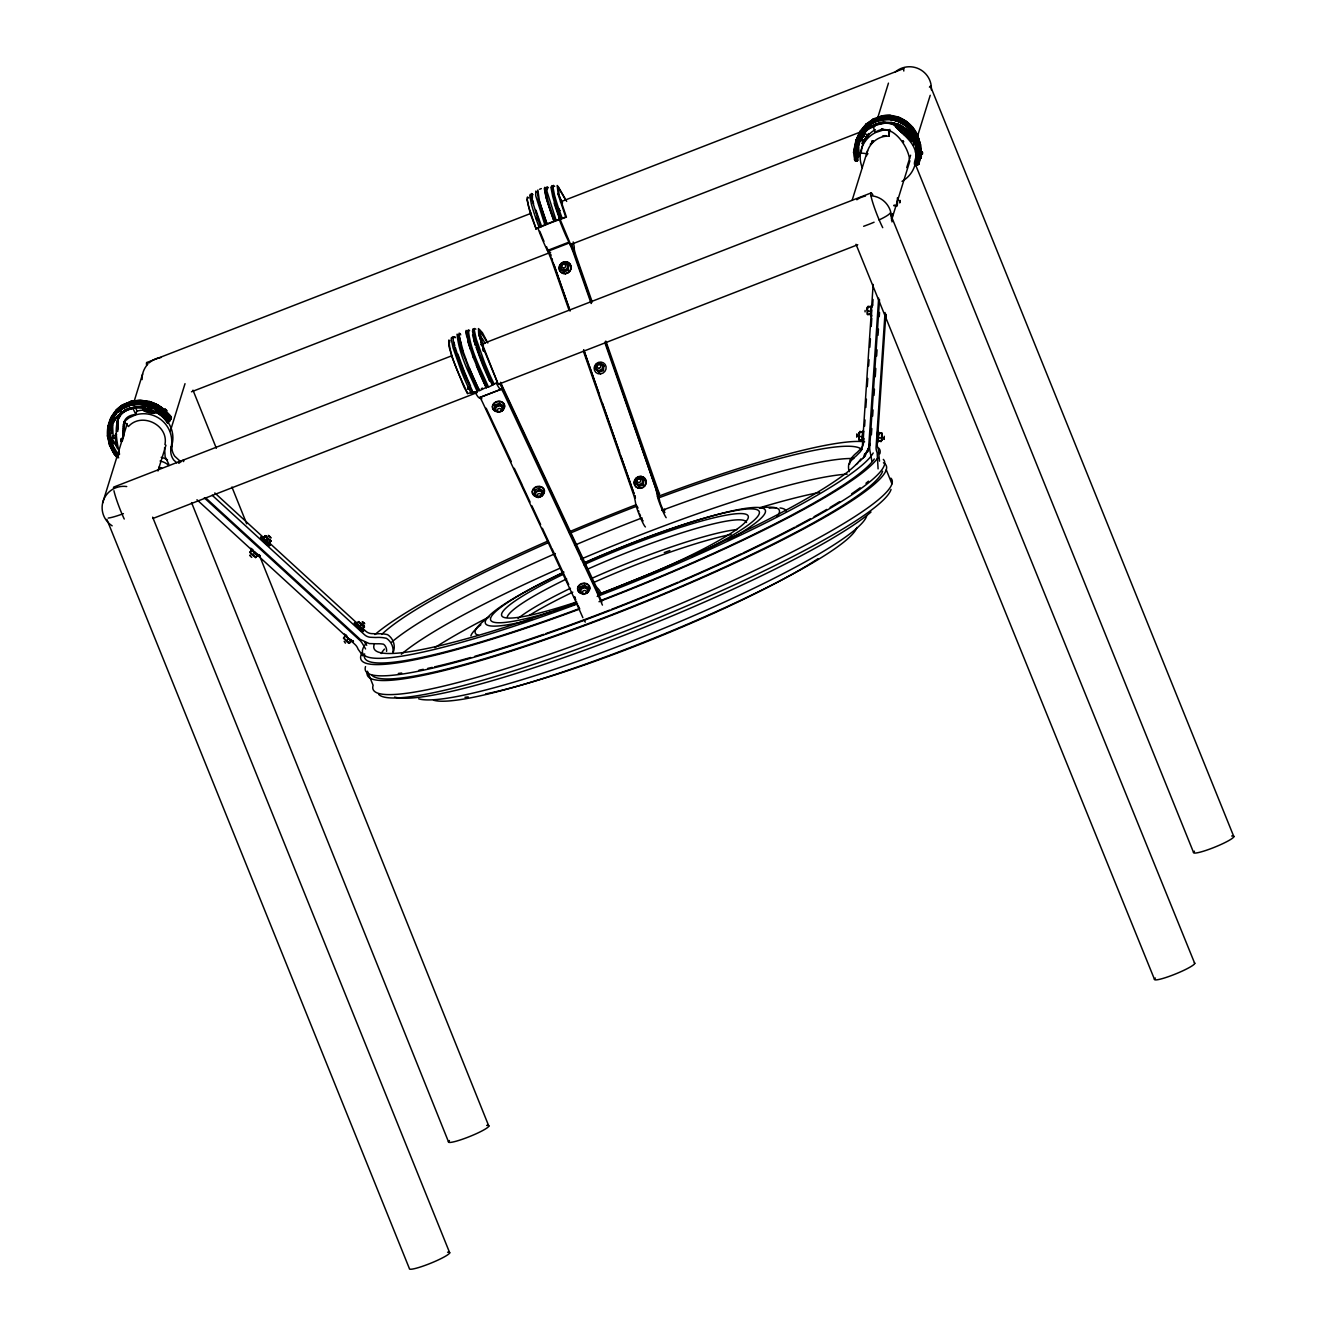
<?xml version="1.0" encoding="UTF-8"?>
<svg xmlns="http://www.w3.org/2000/svg" width="1336" height="1336" viewBox="0 0 1336 1336"><rect width="100%" height="100%" fill="white"/><g stroke="black" fill="none" stroke-linecap="round" stroke-linejoin="round"><path stroke-width="1.5" d="M121.409 439.544L121.409 441.515L120.958 438.876M121.476 440.329L121.125 441.698M121.71 441.064L121.626 438.943M867.999 153.79L854.088 152.304L854.005 153.206L854.088 151.77M854.138 151.569L854.021 153.106M855.24 148.446L855.307 147.21L855.224 148.63M865.06 311.873L865.077 310.436M867.264 313.426L867.699 306.913L867.699 308.148M872.391 305.66L872.358 304.524L871.974 307.029M882.144 434.567L881.894 433.131L878.938 432.914L878.203 436.07M920.871 156.462L920.771 158.066L920.888 156.212M921.94 153.924L922.09 152.07M921.957 154.141L922.09 152.137M119.539 454.29C116.499 439.778 109.686 412.239 133.082 408.649L135.771 414.394C118.804 416.348 124.582 429.541 122.561 440.446M117.752 431.428L118.286 417.667L120.691 413.442L119.555 417.099M123.697 436.788L124.565 421.424L123.43 425.082M116.249 443.151C115.898 450.9 114.779 431.044 115.881 434.567M116.9 443.135C116.533 450.883 115.414 431.01 116.533 434.551M122.244 437.64L122.494 437.54M122.662 437.623L122.945 437.29M467.583 388.008L468.585 389.294L469.788 388.425M469.921 388.392L469.454 387.29M859.349 433.515L859.349 432.28L859.065 439.878L862.471 439.761L859.065 439.878M863.373 432.079C863.34 424.414 861.67 448.044 862.839 439.544M871.723 306.712C871.69 299.047 870.02 322.661 871.189 314.177M884.282 436.287L883.998 439.394L884.198 437.69M897.809 199.682L897.575 197.628L896.84 205.978L893.901 205.761M112.758 438.225L112.842 435.703L115.581 435.603L115.931 443.502L113.176 443.585L112.925 442.166L112.758 438.225L115.497 438.125M113.176 443.585L113.259 441.064M473.061 392.066L467.617 393.569L464.01 387.123L452.186 357.514L448.896 346.141L448.712 341.431L449.848 342.066M107.531 436.171C106.329 423.779 112.191 411.237 122.879 404.691M107.832 432.814L108.132 425.666M108.517 425.366L107.982 436.939L109.936 445.673M108.199 437.189L108.8 427.286M108.834 427.136L108.567 436.772L110.37 444.654M111.189 429.19C109.569 438.592 111.99 448.762 118.436 455.893M112.04 433.332L112.374 425.382M112.591 424.664L113.142 436.621M885.217 314.127L885.133 317.734L885.534 315.229M885.851 314.177L885.785 317.768L886.169 315.263M877.368 436.438L877.418 434.851L877.218 436.438M877.552 436.02L877.719 430.893L876.85 443.051M899.729 202.304C899.712 205.076 900.213 197.695 899.813 201.319M921.923 153.707L922.04 152.321M536.22 218.753L536.437 217.818M538.441 218.386L538.241 219.321M554.139 203.139A37.892 3.925 68.8 0 0 559.751 219.204L560.753 218.72L557.68 210.002M873.143 284.418L862.355 446.458A9.736 9.586 17.2 0 1 859.048 453.054L856.109 455.993A33.801 33.333 17.2 0 0 848.878 463.776A14.863 14.646 17.2 0 0 849.245 471.641M863.774 438.642L863.49 442.8A9.736 9.586 17.2 0 1 860.184 449.38L857.244 452.32A33.801 33.333 17.2 0 0 850.013 460.102A14.863 14.646 17.2 0 0 849.663 464.06M864.609 426.184L865.01 419.955M865.845 407.48L866.396 399.18M867.231 386.705L867.782 378.405M868.617 365.93L869.035 359.701M869.853 347.243L870.404 338.926M871.239 326.468L871.79 318.152M872.625 305.694L873.043 299.448M859.566 461.454L865.06 456.094L868.6 448.311L878.654 298.178M879.505 299.598L869.669 447.894A18.086 17.836 17.2 0 0 870.103 451.702L871.874 461.054M871.389 434.785L871.807 428.555M872.625 416.131L873.043 409.918M874.011 395.406L874.429 389.194M875.247 376.752L875.798 368.469M876.633 356.027L877.051 349.815M878.019 335.303L878.42 329.09M879.255 316.649L879.522 312.507M885.05 312.524L876.099 447.092A11.673 11.506 17.2 0 0 877.151 452.704L878.086 468.886M885.785 315.062L877.234 443.418A11.673 11.506 17.2 0 0 878.286 449.03L879.505 461.154M891.98 221.91L892.532 213.626M854.038 152.221L854.121 151.135M871.707 310.002L871.423 316.732L871.707 315.396M856.877 435.703C856.326 440.796 857.311 430.225 856.76 435.302M922.358 153.139C922.708 150.066 922.09 156.446 922.441 153.389M164.929 444.604C169.004 425.099 141.616 411.688 128.456 426.518L124.348 421.625L128.891 417.917L135.487 414.928L136.907 410.736L134.886 406.411M863.607 438.175L863.139 442.049L863.741 431.227M878.32 436.254L878.403 435.302M877.051 441.748L877.184 440.596M877.819 440.63L877.435 443.151L878.303 430.977L878.721 433.615L881.894 433.131M867.916 451.017L869.87 443.402L868.734 447.076M164.562 447.61L165.13 456.712L168.77 464.076M176.736 462.79L173.663 459.968A15.698 15.481 17.2 0 1 170.757 449.681L171.091 447.527A27.939 27.555 17.2 0 0 135.487 414.928M170.757 449.681L172.227 443.853A27.939 27.555 17.2 0 0 154.558 411.805M499.413 412.139L495.773 411.004L494.47 408.682L495.172 404.925L499.313 403.305L502.787 405.459L503.121 407.046L502.436 410.803L500.399 411.805M495.172 404.925L494.821 410.286M534.3 493.786L535.001 490.028L537.039 489.026L539.159 488.408L542.616 490.562L542.483 495.055L541.18 496.491L538.107 497.526L534.65 495.372L534.3 493.786L535.202 494.22M535.001 490.028L534.65 495.372M579.64 590.662L580.342 586.905L582.379 585.903L584.5 585.285L587.957 587.439L587.823 591.931L586.521 593.368L583.448 594.403L579.991 592.249L579.64 590.662L580.542 591.08M580.342 586.905L579.991 592.249M881.76 439.978L881.159 441.481L877.969 440.88L881.159 441.481M859.382 433.231L859.799 431.528L862.989 432.112L859.799 431.528M878.52 434.618L878.938 432.914M560.185 268.369L561.053 264.077L563.057 263.192L565.195 262.474L568.485 265.146L568.234 270.189L566.23 271.074L564.093 271.792L560.185 268.369L564.093 271.792M568.234 270.189L568.485 265.146M595.288 368.736L596.14 364.444L598.144 363.542L600.298 362.824L603.588 365.513L603.338 370.54L601.334 371.441L599.179 372.159L595.288 368.736L599.179 372.159M603.338 370.54L603.588 365.513M635.251 482.981L636.103 478.689L638.107 477.804L640.261 477.086L643.551 479.758L643.301 484.801L641.297 485.686L639.142 486.404L635.251 482.981L639.142 486.404M643.301 484.801L643.551 479.758M115.547 411.989C131.462 394.103 161.222 404.39 171.041 418.853C173.012 415.296 165.347 413.509 165.263 410.352M596.574 366.415L595.889 369.488M636.537 480.659L635.852 483.732M856.025 139.896L853.904 150.367L854.556 159.736A72.762 11.189 -4.5 0 0 854.923 160.387L855.725 160.136A37.642 37.124 17.2 0 1 855.257 151.436M854.038 150.751L856.393 139.612L860.267 131.178M860.15 139.161L858.363 148.129L858.814 156.546A49.549 7.632 -4.5 0 0 857.111 157.782M880.775 119.822C895.254 116.432 910.2 125.367 915.912 138.727A38.143 37.608 17.2 0 1 917.448 165.13C909.215 167.768 920.838 151.118 916.129 147.862M915.945 165.413C930.557 111.89 849.078 105.678 856.293 161.071C860.351 161.506 855.641 153.657 857.178 151.953M918.801 152.454A37.642 37.124 17.2 0 1 917.114 164.612C933.463 110.086 848.61 100.818 854.923 160.387M919.836 156.295L920.487 152.838M917.782 164.963A72.762 11.991 12.1 0 0 918.567 164.395C928.971 137.892 899.228 106.012 872.675 120.841M918.65 164.328L920.905 153.657L920.387 144.271M858.914 438.792L859.582 432.229M866.663 155.778C867.365 144.589 877.785 135.454 888.958 136.205L889.876 129.392M910.618 155.226L906.726 167.601M467.617 393.569C460.085 376.485 450.499 358.799 448.779 340.096L449.948 340.747M147.745 411.571L147.795 408.348M147.544 409.901L145.424 410.018L151.102 411.889L151.703 409.25M453.372 338.643L453.722 337.156M467.366 331.144L468.969 341.715L477.169 364.995A38.293 3.975 68.8 0 0 487.055 387.073L488.993 386.822A72.762 47.729 -26.4 0 0 492.9 384.885L479.741 354.307L472.777 330.276M502.787 405.459L502.436 410.803M542.616 490.562L542.266 495.906M587.957 587.439L587.606 592.783M560.786 269.12L561.053 264.077M117.151 421.324L118.804 416.014M117.05 422.026L119.338 414.995M117.017 423.378L118.152 419.721M118.537 418.201L119.672 414.527M118.987 417.65L120.123 413.993M117.034 425.065L118.169 421.391M117.017 426.735L118.152 423.061M116.983 428.405L118.119 424.748M116.933 430.092L118.069 426.418M116.85 431.762L117.986 428.088M123.413 426.852L124.549 423.195M123.396 428.622L124.532 424.965M123.329 430.392L124.465 426.718M123.246 432.163L124.382 428.489M123.129 433.916L124.265 430.259M122.996 435.67L124.131 432.012M102.638 502.971L127.237 423.612M134.001 401.785L142.601 373.996M113.426 422.51C124.048 401.284 156.095 404.274 167.568 423.161L167.785 422.443A49.549 4.559 -39.4 0 0 168.587 421.391M166.416 411.538A38.143 37.608 17.2 0 1 170.924 417.016A72.762 6.697 -39.4 0 1 171.309 417.416L170.607 418.302L171.409 417.667M157.965 470.99L165.965 445.189M170.273 431.294L185.019 383.683M170.891 448.595L172.027 444.921M856.293 161.071L855.341 160.771A17.284 2.655 -4.5 0 1 855.123 160.604L855.725 160.136M858.814 156.546L858.58 147.428M852.168 200.2L867.548 150.601M877.385 118.854L888.457 83.133M902.017 181.345A27.939 27.555 17.2 0 0 915.912 159.368C917.598 144.772 905.257 136.523 896.272 127.471L897.408 123.814L908.831 134.452M897.441 128.69L898.577 125.033M898.644 129.893L899.779 126.235M899.846 131.078L900.982 127.404M901.082 132.247L902.217 128.573M902.318 133.383L903.453 129.726M903.587 134.518L904.722 130.861M913.106 145.323L914.242 141.666M891.479 220.306L909.933 160.771M917.298 136.957L930.223 95.29M915.444 152.17L916.58 148.496L914.826 143.369M914.793 165.246L915.01 164.545A49.549 8.166 12.1 0 0 915.694 164.295M863.49 457.697L864.626 454.023M864.308 456.929L865.444 453.271M867.415 452.32L869.736 444.654M107.915 427.286L111.255 417.116M108.35 428.238C112.692 402.086 148.179 396.508 164.979 414.377M109.335 425.666L111.506 419.086L115.33 413.575M108.567 428.555L111.589 420.239M109.168 428.338L111.806 420.356M110.972 429.908L114.829 417.984M867.932 306.863C876.65 307.013 863.307 304.357 867.565 311.037L867.415 314.494L870.688 314.544M870.371 314.711L870.872 307.08M862.021 440.078L862.522 432.446M878.721 433.615L878.203 441.264M881.66 433.833L881.61 440.73L882.127 433.933L882.161 434.885M881.376 440.763L881.743 439.678M867.849 307.063L868.149 306.161M536.27 218.085L537.155 219.739M557.763 210.103L559.116 209.151M558.582 211.288L559.934 210.32M489.176 379.407L489.343 380.593M869.051 447.36L866.196 452.436M532.413 194.054L532.346 198.53M537.857 190.013L539.427 200.934A38.293 3.975 68.8 0 0 547.125 224.03L544.337 224.982A72.762 12.492 -20.2 0 0 540.429 226.619L531.444 198.112L531.528 193.52L532.864 194.588M537.389 191.399L538.575 201.268A38.293 3.975 68.8 0 0 546.274 224.364M854.656 158.316L855.407 159.234A38.293 37.775 17.2 0 1 854.823 154.108M855.658 141.082L859.95 131.396L866.029 124.131M855.792 141.532L859.683 133.099L866.48 124.983L873.544 119.889M857.244 139.078L861.052 130.811M859.933 139.862L861.67 136.088M858.53 144.388C868.617 108.867 920.521 121.442 916.362 156.98M360.035 628.237C351.401 619.219 362.123 622.075 364.027 625.832M358.916 621.49L356.562 624.229M351.635 640.579L349.297 643.317L347.577 642.432L343.469 638.09L345.807 635.251M363.943 625.615L364.511 626.935L362.49 628.738M908.73 136.105L908.397 135.153A6.146 0.868 49.3 0 1 909.515 136.305M919.001 164.011L918.383 162.608A38.293 37.775 17.2 0 0 919.285 159.201M873.31 140.848L872.692 142.234M873.143 141.516L872.107 143.152M170.724 419.387L170.657 419.504A72.762 6.697 -39.4 0 1 169.989 420.556L169.705 420.957A38.143 37.608 17.2 0 0 147.945 405.426L139.078 404.19M860.802 140.18L865.244 133.65L867.532 135.186L863.089 141.716L860.802 140.18L864.292 134.736M863.089 141.716L864.359 139.528M870.304 144.355L870.838 143.503M871.139 143.47L870.705 144.355M871.99 141.75L872.809 140.864M871.74 142.902L872.575 141.349M863.19 141.365L862.021 143.603L869.302 133.767L862.555 143.971L865.327 139.228M872.408 140.864L871.69 141.867M252.153 549.497L249.815 552.236L251.084 554.073L255.644 557.563L257.881 555.041M249.949 552.336L252.187 549.814M262.925 538.475L265.263 535.619L262.791 538.475L268.619 543.702L270.974 540.963L268.619 543.702M257.865 554.724L255.644 557.563M343.586 638.09L345.824 635.569M351.518 640.478L349.297 643.317M871.69 142.201L872.224 141.115M865.978 138.142L868.801 133.483L866.563 136.272L867.532 135.186M557.864 209.819L558.815 209.151M559.834 210.604L558.882 211.288M871.573 142.818L873.159 140.898M866.229 138.243C862.271 144.121 868.3 135.921 866.513 137.842M871.74 142.551L872.625 141.599M467.817 387.54L467.683 388.726M489.343 379.173L489.56 380.76M489.811 379.274L490.813 380.092L489.611 379.207M110.521 418.535L115.464 411.438L122.244 406.01L132.281 402.086M110.654 419.036L116.917 409.785L123.747 404.524L131.629 401.284M114.796 413.626L117.201 409.751M114.746 413.759L119.338 408.766M111.222 420.539L115.981 413.676L122.812 408.248M111.79 420.439L116.483 413.692M113.643 421.809L118.036 415.479L124.064 410.67L129.508 408.432M871.924 141.85L872.575 140.948M120.791 412.807L121.626 411.889M170.924 417.016L170.423 417.734L171.058 417.099A17.284 1.586 -39.4 0 0 170.774 416.999L169.889 417.433M169.622 421.074L167.651 423.078M859.582 132.581L866.697 123.881M866.012 127.588L860.133 134.669A38.143 37.608 17.2 0 0 855.123 160.604M861.737 133.266L866.162 127.772L873.109 122.778M486.404 341.064L478.472 328.556L478.655 333.449L482.079 345.256L497.326 382.029L495.305 383.566A17.284 11.339 -26.4 0 1 494.236 384.183L491.698 384.835L492.9 384.885M252.688 555.308L254.692 553.171L257.648 555.425M265.664 541.431L267.668 539.31L270.624 541.564M346.341 641.063L348.329 638.925L350.049 639.81M358.916 627.052C364.194 630.893 354.224 622.159 359.317 627.185L361.304 625.064L364.277 627.319M121.977 412.423L121.225 413.492L130.661 407.814M536.504 217.918L537.59 217.501M536.037 228.74L530.342 213.777L526.952 199.481M469.637 388.659L467.784 388.726M489.394 379.391L491.23 379.324M909.181 136.773L907.144 133.8L909.215 132.03M909.248 137.775L907.795 135.704L910.35 134.068M908.296 135.838L910.918 138.827L912.989 137.057M454.056 337.323L452.82 336.639C454.624 356.294 464.644 374.815 472.577 392.784A72.762 47.729 -26.4 0 0 476.668 391.615L479.24 390.112A38.293 3.975 68.8 0 1 469.353 368.035L465.93 359.417M124.983 410.787L125.484 410.887M115.831 410.252L122.611 404.841L131.446 401.251M116.249 412.34L122.862 406.946L130.778 403.689M118.119 412.323L122.945 408.465L130.711 405.276M118.086 412.406L122.912 408.549M472.577 392.784L473.579 392.032M129.425 407.998L120.891 412.941M865.745 124.281L873.794 118.77M873.995 118.804L866.947 123.881L861.353 130.744A38.143 37.608 17.2 0 0 857.578 138.927M865.377 125.467L872.675 120.223L880.975 117.184L889.993 116.516M865.444 126.052L873.493 120.04M873.126 121.225L866.062 126.319L860.384 133.349A38.293 37.775 17.2 0 0 856.593 141.583M870.254 123.396L873.093 121.359M865.728 127.805L873.009 122.545M872.258 126.302C860.584 133.283 855.441 147.979 857.411 161.071M897.324 205.21L897.809 198.429L897.842 199.398M124.999 409.968L125.901 409.35M125.517 410.018L126.452 409.417M126.386 410.352L127.538 409.15M503.121 407.046L499.664 404.908L495.506 406.528M542.95 492.149L539.494 490.011L535.335 491.615M588.291 589.026L584.834 586.888L580.692 588.491M468.084 387.557L469.721 387.674M469.253 387.39L468.435 388.676L468.836 387.473M896.84 205.978L894.118 205.059M539.076 200.2L546.975 223.914L556.661 220.206A72.762 12.492 -20.2 0 1 560.753 218.72M343.936 638.241L348.846 642.9L348.212 641.848M564.744 263.726L565.796 263.225L569.103 265.897M563.475 271.041L567.633 269.438M599.847 364.093L600.899 363.592L604.206 366.264M598.578 371.408L602.736 369.788M638.541 485.653L642.7 484.05M535.986 210.203A37.892 3.925 68.8 0 0 541.598 226.252L536.037 228.64L528.588 206.429L527.002 198.162L527.47 197.01L528.739 198.012M559.751 219.204L562.189 218.219A17.284 2.973 -20.2 0 1 563.341 217.818L566.397 217.05L559.2 195.524L558.131 186.456L566.681 201.385M883.397 122.211L881.092 122.845M857.061 156.279L859.031 155.844M476.317 365.329A38.293 3.975 68.8 0 0 486.204 387.407L479.407 390.763L469.253 368.085M122.812 407.096L129.141 404.491M122.528 408.465L130.627 405.042L139.228 404.006L148.029 405.242A37.892 37.375 17.2 0 1 169.655 420.69M881.042 129.442L882.361 129.208M539.577 189.278L541.314 188.593M146.86 362.524L531.277 213.226M560.402 201.92L904.054 68.453A21.76 2.255 68.8 0 0 903.821 71.025M535.669 228.974L539.827 227.37A49.549 8.5 -20.2 0 1 550.766 222.811A49.549 8.5 -20.2 0 1 562.239 218.653L566.397 217.05M537.79 227.805A27.939 2.889 68.8 0 0 547.042 249.749L547.409 250.517L568.936 242.15L569.32 242.968A15.698 1.62 68.8 0 1 573.361 252.638L591.163 303.522M547.409 250.517L547.81 251.318L569.32 242.968M191.465 391.799L550.649 252.304M570.071 244.772L861.303 131.663M867.131 129.408L874.896 126.386M451.535 355.877L113.71 487.089A21.76 2.255 68.8 0 0 113.56 488.258M480.659 344.571L870.905 193.019M486.187 387.407L487.055 387.073M152.972 518.452L477.202 392.534M498.562 384.234L857.745 244.739M873.043 119.038L881.994 115.881M873.961 119.455L881.91 116.549L886.92 116.215M874.763 119.572L880.507 117.468M874.746 120.624L881.175 118.286L889.626 117.702M874.696 120.774L881.125 118.436M872.775 122.745L880.942 119.656M873.076 122.862L880.958 119.973L889.292 119.322M875.731 124.448L881.259 122.428M637.873 479.09L638.858 478.722M854.522 159.652L855.357 159.385A38.293 37.775 17.2 0 1 854.956 155.727M886.069 135.571L884.966 135.888M597.927 364.828L596.14 364.444M540.429 226.619L541.598 226.252M151.218 412.139L150.3 412.173M489.878 379.057L491.03 379.14M883.179 135.938L884.783 135.654M882.879 128.957L881.61 129.158M882.962 129.375L881.476 129.726M880.958 122.211L879.639 122.328M883.647 136.155L882.495 136.289M918.3 161.572L918.851 161.489A72.762 11.991 12.1 0 1 919.201 162.307L918.417 162.458M130.978 401.368L140.297 400.249L149.164 401.485A38.143 37.608 17.2 0 1 165.146 410.319M130.778 401.468C143.136 398.512 156.128 402.47 165.514 410.837M135.019 401.535L140.597 401.101M136.79 401.568L140.213 401.151M130.41 402.654L139.395 401.585L148.764 402.721M130.728 403.839L139.478 402.654L148.396 403.906A38.293 37.775 17.2 0 1 170.24 419.487M130.41 405.209L139.245 404.24M133.333 407.447L145.457 407.58M881.51 115.898L890.411 115.297M881.342 115.998C896.439 112.692 911.77 121.676 917.782 135.604M881.576 116.95L888.34 116.483M151.102 411.889L153.222 411.789L151.436 410.803M490.061 380.727L491.331 379.324M565.746 217.167L558.298 194.889L557.162 185.47L565.295 199.365M112.925 442.166L115.664 442.066M150.851 411.588L150.283 410.787M867.565 311.037L870.504 311.255M870.588 314.01L867.415 314.494M859.215 436.404L862.154 436.621M878.353 437.79L881.309 438.008M148.881 411.154L150.467 411.455M140.18 400.917L143.987 401.568M143.002 403.305L148.363 404.04A38.293 37.775 17.2 0 1 161.556 410.536M489.778 380.66L491.197 380.51L491.18 379.107M890.26 115.981C901.883 117.034 911.937 124.866 916.797 135.337M890.244 116.232L898.41 117.919M894.97 117.601L898.326 118.169M889.692 116.583L898.26 118.436L906.075 122.645L912.605 128.907M889.576 117.835L897.926 119.505L905.491 123.58L911.77 129.792M889.192 119.238L897.441 121.025L904.99 125.083L911.286 131.128M890.928 122.311L894.736 123.129M483.582 343.636L483.064 346.809L480.175 338.526M497.927 383.131L499.831 384.1A18.687 1.937 68.8 0 1 502.77 389.327L503.321 390.479M165.43 410.018L164.862 409.384L166.115 410.72M164.061 413.375L165.43 414.227M250.567 552.586L254.942 556.578M149.148 401.451L157.698 404.908L165.464 410.653M149.098 402.286L157.214 405.576M148.597 402.871L157.381 406.428L165.146 412.022L171.041 418.853M147.511 407.864L150.634 409.133M183.85 460.703L182.865 460.302L183.566 461.605M265.129 535.636L266.849 536.504M362.273 629.456L359.317 627.185M263.86 540.212L266.532 543.051M494.47 408.682L495.372 409.117M898.66 117.151L906.443 121.459L912.972 127.722M899.896 118.72L904.322 121.192M897.875 119.656L905.441 123.73M897.391 121.175L904.823 125.166M896.64 123.547C906.242 127.421 913.523 136.122 915.628 146.275M475.866 329.157L474.631 328.489L474.28 329.992L476.234 339.027L484.4 362.19A38.143 3.958 68.8 0 0 494.236 384.183M474.38 329.441L473.144 328.756L472.476 331.211L476 345.222M469.621 330.56L468.351 329.858C470.188 349.882 480.409 368.753 488.475 387.056M468.602 331.812L466.097 330.443L465.73 332.013L470.289 348.997M467.734 332.146L466.498 331.478L466.698 336.605M460.419 333.85L459.133 333.148C457.363 345.239 465.262 356.946 468.502 368.369A38.293 3.975 68.8 0 0 478.371 390.446M459.551 334.167L460.786 334.852M458.348 334.935L457.079 334.234C458.916 354.257 469.136 373.128 477.202 391.448M454.106 336.739L455.325 337.407M454.19 336.956L455.409 337.624M452.77 338.142L451.535 337.457L451.184 338.96L453.121 347.995L461.304 371.174A38.143 3.958 68.8 0 0 471.14 393.151M266.449 536.337L265.597 536.037L270.59 540.429M558.381 211.305L557.663 210.303M358.766 625.365L356.779 623.511M907.144 133.8L908.63 134.752M910.918 138.827L912.404 139.779M264.912 536.337L267.668 539.31M268.837 542.984L267.233 541.765M251.936 550.198L254.692 553.171M358.566 622.092L361.304 625.064M254.959 556.26L255.861 556.861M345.59 635.953L348.329 638.925M348.596 642.015L349.514 642.616M908.447 135.253L910.384 137.207M863.958 135.838L866.246 137.357M861.737 139.094L864.025 140.631M165.163 409.484L166.866 410.67L165.18 409.066L166.599 410.954L166.031 410.319M358.616 625.582C355.459 623.862 362.941 630.542 360.303 627.118M250.5 555.592L249.715 555.208L250.35 556.11M344.154 641.347L345.406 643.15M155.327 411.037L162.24 416.014L167.785 422.443M264.177 540.395C271.191 546.474 261.572 536.521 265.263 541.297M644.152 480.509L640.261 477.086M554.674 186.422L553.338 185.37L552.853 186.572L554.524 195.206A38.143 3.958 68.8 0 0 562.189 218.219M553.188 186.689L551.851 185.637L551.05 187.808L552.686 196.325A37.642 3.908 68.8 0 0 554.674 203.072M548.445 187.808L547.075 186.723L546.992 191.399L556.127 220.39M547.409 189.077L546.073 188.025L545.589 189.228L547.259 197.895A38.293 3.975 68.8 0 0 554.958 220.991M546.19 188.393L544.821 187.307L544.32 188.543L546.023 197.494L554.089 221.325A38.293 3.975 68.8 0 1 546.391 198.246L544.721 189.562L545.205 188.359L546.558 189.411M537.172 192.184L535.803 191.115L535.719 195.791L544.854 224.782M531.578 195.39L530.242 194.338L529.757 195.54L531.411 204.174A38.143 3.958 68.8 0 0 539.076 227.187M265.396 540.161L264.127 539.327L266.983 541.731M363.025 621.825L362.24 621.758M251.752 557.396L250.667 556.461M168.971 465.512L167.768 464.527A18.687 18.437 17.2 0 0 160.069 461.02M269.755 536.387L268.319 535.369L268.87 536.32M359.033 625.916L359.902 626.718M180.961 461.939L174.799 456.294A15.698 15.481 17.2 0 1 171.893 446.007M214.812 492.951L264.077 538.057M268.703 542.282L356.445 622.626M362.59 628.271L365.68 631.093A9.736 9.586 17.2 0 0 372.694 633.665L376.886 633.832A33.801 33.333 17.2 0 1 387.59 634.65A14.863 14.646 17.2 0 1 393.252 652.235M212.14 495.205L364.544 634.75A9.736 9.586 17.2 0 0 371.558 637.322L375.75 637.506A33.801 33.333 17.2 0 1 386.455 638.324A14.863 14.646 17.2 0 1 393.051 652.051M205.544 497.743L360.319 639.476L369.304 643.585L377.053 643.802A27.171 26.803 17.2 0 1 383.499 644.202L384.568 645.138A8.35 8.233 17.2 0 1 386.588 651.367M204.291 497.86L360.219 640.695A18.086 17.836 17.2 0 1 362.557 643.768L365.58 648.962M196.96 499.748L354.959 644.42A11.673 11.506 17.2 0 1 358.115 649.229L362.891 655.876M362.858 622.409L364.711 623.745L364.093 622.843M269.204 536.654L271.058 537.99L270.44 537.072M906.827 122.979L912.02 127.939L917.414 136.79L920.153 145.774M910.517 138.009L908.797 136.038M358.081 627.135L360.219 628.521M497.276 381.979L482.914 345.59L479.44 329.508L482.446 332.731L487.807 343.018M164.428 413.809L163.777 413.024L169.989 420.556M896.272 127.471C890.945 120.006 880.007 123.931 873.109 126.285L875.163 132.297C891.613 121.158 908.046 146.259 909.482 158.884M265.747 541.765L266.582 542.75M168.486 422.36C144.522 383.415 85.571 422.811 118.704 457.814M118.653 455.175L112.641 445.139L110.855 437.156M113.66 453.155L117.468 457.714M903.72 141.733L902.952 140.731M903.403 142L902.635 141.015M364.661 642.198L366.715 645.305M912.505 127.187L917.314 134.903L919.986 143.637L920.671 155.226M911.82 129.642L916.429 137.441A38.293 37.775 17.2 0 1 919.151 145.991M911.052 131.045L915.594 138.627A37.642 37.124 17.2 0 1 918.25 147.077M479.106 335.804L480.743 338.743M359.751 625.782L360.303 626.768M270.289 539.861L270.841 540.846M266.098 540.028L266.649 541.013M557.964 193.586L562.523 203.005M114.579 442.817L117.618 448.779M109.752 443.585L114.028 451.969M109.385 444.771L114.078 453.839M574.463 596.541L574.948 597.509M568.936 242.15L568.568 241.382A27.939 2.889 68.8 0 1 558.682 217.768M486.371 388.058L472.877 356.712M546.491 246.659L547.025 247.795M595.539 587.255L599.998 594.403A27.171 2.822 68.8 0 1 600.131 594.52M481.244 397.694L481.795 398.846M486.187 408.215L511.304 461.621M514.276 468.251L521.908 484.267M522.192 485.135L530.091 502.019M531.845 505.76L540.629 524.53M542.383 528.271L551.15 547.042M551.935 548.428L568.718 584.55M582.88 617.683L576.851 604.206A11.673 1.202 68.8 0 0 574.697 599.179L482.597 402.403A12.274 1.269 68.8 0 0 479.474 397.694A27.939 2.889 68.8 0 1 474.948 391.815M601.868 602.018L597.359 591.631A18.086 1.87 68.8 0 0 595.923 588.374L500.282 383.065M602.436 605.091L598.361 595.856A11.673 1.202 68.8 0 0 596.207 590.829L504.106 394.053A12.274 1.269 68.8 0 0 501 389.344A27.939 2.889 68.8 0 1 496.474 383.449M547.576 248.997L548.144 250.249M578.121 605.375L579.44 608.381M548.729 251.552L551.05 257.096M543.969 241.348L539.811 231.295M659.55 494.053L659.583 494.136A11.673 1.202 68.8 0 1 657.496 488.675L605.909 341.181M479.19 334.084L480.392 337.006M890.828 214.996L1194.751 963.456M856.009 244.271L1154.438 979.205M1233.863 836.687L930.407 85.988A21.76 2.839 -22 0 1 929.438 87.157M915.861 165.514L1193.516 852.351M886.269 469.771L891.947 483.849M152.655 517.182L449.731 1252.884M106.847 519.337L409.384 1268.549A21.76 2.772 -22 0 0 433.732 1261.969A21.76 2.772 -22 0 0 447.56 1252.233M192.985 390.162L216.349 448.261M231.913 487.005L246.709 523.795M259.167 554.791L488.826 1126.114M191.549 502.603L448.462 1141.712M658.798 493.953L657.947 491.798A18.086 1.87 68.8 0 1 656.611 488.208L656.226 487.139M551.618 258.533L552.169 259.986M479.273 354.708L482.446 362.941M460.803 363.776L462.707 368.719M559.433 217.768L574.43 253.589L591.597 302.671M481.678 344.554L482.263 346.174M634.717 495.489L635.084 496.558M481.144 343.051L480.509 337.44A27.939 2.889 68.8 0 1 485.035 343.319M482.847 347.811L483.983 351.051M476.535 346.909L478.589 352.754M475.983 346.993L481.945 363.141A37.892 3.925 68.8 0 0 488.725 378.856M473.078 356.929L467.75 341.365M463.041 351.234L466.13 359.635M457.83 354.04L463.792 370.189A37.892 3.925 68.8 0 0 470.573 385.92M458.114 356.278L460.168 362.123M592.165 301.836L576.334 256.612A12.274 1.269 68.8 0 1 574.28 248.513A27.939 2.889 68.8 0 0 573.161 241.933M605.275 341.465L659.266 498.829A27.171 2.822 68.8 0 0 659.984 502.269L660.435 503.538A8.35 0.868 68.8 0 0 664.927 512.506M604.841 342.651L654.807 485.502A9.736 1.002 68.8 0 1 656.394 490.963L656.828 493.134A33.801 3.507 68.8 0 0 658.097 498.963A14.863 1.536 68.8 0 0 666.163 517.7M554.156 265.179L569.988 310.453M583.765 349.815L598.912 393.135M602.352 402.971L619.57 452.186M620.939 456.127L634.015 493.535M552.92 261.939L570.088 311.037M583.815 350.299L633.965 493.652M568.952 309.919L551.851 261.004A15.698 1.62 68.8 0 0 547.81 251.318M583.331 351.017L633.297 493.869A9.736 1.002 68.8 0 1 634.867 499.33L635.318 501.484A33.801 3.507 68.8 0 0 636.571 507.313A14.863 1.536 68.8 0 0 645.422 526.952M482.697 349.464L483.231 351.001M638.474 510.619L638.909 511.888M574.981 254.842L574.513 253.473A18.687 1.937 68.8 0 1 572.276 245.907L571.875 243.553M634.65 495.623L635.435 497.961M557.747 210.487L551.367 186.84M475.516 345.406L472.526 334.935M473.829 340.146L475.449 345.289M463.325 351.702L458.766 334.718M455.292 347.527L457.43 354.341M917.665 135.37L920.521 144.589L921.038 154.041M461.137 344.755L459.183 335.687M453.906 342.183L454.825 345.74M532.747 200.266L533.582 203.74M110.036 436.905L111.172 441.982M109.585 440.179L110.337 443.585M107.748 434.601L110.136 445.84A38.143 37.608 17.2 0 0 116.432 456.895M107.381 435.786L109.535 445.072M584.5 585.285L584.834 586.888M539.159 488.408L539.494 490.011M537.757 495.923L538.107 497.526M499.313 403.305L499.664 404.908M121.559 441.682L121.476 440.796M121.743 440.98L121.643 439.494M121.092 441.314L121.242 440.062M916.58 148.496L917.047 155.694M888.958 136.205L888.54 129.893L882.628 130.227L875.731 132.498A27.939 27.555 17.2 0 0 862.288 167.685M121.843 439.527L121.91 440.78M121.042 440.813L121.225 439.511M122.244 438.843L122.127 439.861M121.81 438.859L121.893 440.312M121.392 438.859L121.275 439.878M1231.675 836.002A21.76 2.839 -22 0 1 1215.276 846.94A21.76 2.839 -22 0 1 1194.467 851.199M146.626 365.095A21.76 2.255 68.8 0 1 147.778 363.292M552.503 260.37A18.687 1.937 68.8 0 1 552.069 258.967M551.016 255.293A18.687 1.937 68.8 0 1 550.766 254.274M637.923 508.214A27.171 2.822 68.8 0 1 637.74 507.196M643.184 520.923A8.35 0.868 68.8 0 1 642.75 520.422M642.132 519.37A8.35 0.868 68.8 0 1 641.38 517.884M640.562 516.047A8.35 0.868 68.8 0 1 639.71 514.009M664.276 509.166A8.35 0.868 68.8 0 1 664.71 510.736M560.268 219.054A37.642 3.908 68.8 0 1 555.275 204.959M537.49 216.315A37.642 3.908 68.8 0 1 535.569 210.503M641.213 484.2A2.154 2.037 -38.8 0 1 640.712 484.417M598.294 363.96A3.423 3.24 -38.8 0 1 602.703 367.216A3.423 3.24 -38.8 0 1 597.626 369.955A3.423 3.24 -38.8 0 1 597.509 364.377M123.413 513.642A21.76 2.772 -22 0 1 108.233 518.051M882.729 227.671A21.76 2.255 68.8 0 1 872.475 201.686A21.76 2.255 68.8 0 1 872.825 194.772M124.231 519.036A21.76 2.255 68.8 0 1 113.944 490.73M500.683 382.28A15.698 1.62 68.8 0 0 502.336 386.238L594.737 583.682A9.736 1.002 68.8 0 0 596.875 587.389L597.693 588.341A33.801 3.507 68.8 0 1 599.897 591.113A14.863 1.536 68.8 0 1 601.317 594.119M574.413 596.724A18.086 1.87 68.8 0 1 575.849 599.998M585.302 622.125A14.863 1.536 68.8 0 1 584.216 620.305M482.546 388.125A49.549 32.498 -26.4 0 1 481.411 388.559M479.09 389.344A49.549 32.498 -26.4 0 1 477.937 389.694M492.166 384.651A37.642 3.908 68.8 0 1 490.713 381.762M489.176 378.556A37.642 3.908 68.8 0 1 485.82 371.074M485.152 369.504A37.642 3.908 68.8 0 1 483.114 364.611M472.343 390.68A37.642 3.908 68.8 0 1 470.072 385.97M469.253 384.2A37.642 3.908 68.8 0 1 467.567 380.443M466.715 378.505A37.642 3.908 68.8 0 1 463.341 370.373M582.229 587.072A2.154 1.787 -12.2 0 1 583.214 586.587M584.316 586.571A2.154 1.787 -12.2 0 1 585.251 587.022M582.797 593.535A3.423 2.856 -12.2 0 1 581.077 589.861A3.423 2.856 -12.2 0 1 585.569 588.107A3.423 2.856 -12.2 0 1 587.289 591.798M586.821 592.466A3.423 2.856 -12.2 0 1 586.187 593.017M583.247 593.384A1.904 1.586 -12.2 0 1 583.331 590.829A1.904 1.586 -12.2 0 1 586.22 591.364A1.904 1.586 -12.2 0 1 584.65 593.635M582.763 587.122A2.154 1.787 -12.2 0 1 583.298 586.938M584.4 586.921A2.154 1.787 -12.2 0 1 584.901 587.088M582.78 593.835A6.146 5.127 -12.2 0 1 578.388 586.521A6.146 5.127 -12.2 0 1 588.341 584.984A6.146 5.127 -12.2 0 1 585.919 593.351M582.696 593.485A6.146 5.127 -12.2 0 1 578.304 586.17A6.146 5.127 -12.2 0 1 588.257 584.65A6.146 5.127 -12.2 0 1 585.853 593.017M496.691 405.476A2.154 1.787 -12.2 0 1 497.526 404.808M497.627 411.571A3.423 2.856 -12.2 0 1 496.04 407.647A3.423 2.856 -12.2 0 1 500.916 406.344A3.423 2.856 -12.2 0 1 501.651 410.486M501.017 411.054A3.423 2.856 -12.2 0 1 500.232 411.455M497.259 405.476A2.288 1.904 -12.2 0 1 497.794 405.209M497.142 405.443A2.154 1.787 -12.2 0 1 497.593 405.159M497.61 411.855A6.146 5.127 -12.2 0 1 493.218 404.541A6.146 5.127 -12.2 0 1 503.171 403.021A6.146 5.127 -12.2 0 1 500.75 411.388M497.526 411.521A6.146 5.127 -12.2 0 1 492.9 404.608A6.146 5.127 -12.2 0 1 502.319 402.086A6.146 5.127 -12.2 0 1 502.069 410.302M1194.351 962.838A21.76 2.806 -22.1 0 1 1173.542 974.762A21.76 2.806 -22.1 0 1 1155.406 978.035M890.043 213.059A21.76 2.806 -22.1 0 1 879.038 219.972M874.078 222.21A21.76 2.806 -22.1 0 1 863.64 226.285M895.32 71.96A21.76 21.459 17.2 0 1 931.326 89.813M856.827 199.765A21.76 21.459 17.2 0 1 865.444 196.091M871.105 195.774A21.76 21.459 17.2 0 1 891.362 218.77M861.369 151.636A27.939 27.555 17.2 0 1 875.264 129.659M856.46 464.46A27.171 26.803 17.2 0 1 856.944 463.926M857.946 462.891A27.171 26.803 17.2 0 1 858.48 462.406M911.987 138.309A6.146 0.868 49.3 0 1 912.354 140.798A6.146 0.868 49.3 0 1 906.042 133.349A6.146 0.868 49.3 0 1 908.948 134.719M912.872 140.764A6.146 0.868 49.3 0 1 910.985 140.414A6.146 0.868 49.3 0 1 905.558 133.767A6.146 0.868 49.3 0 1 907.445 134.134M857.628 160.37A49.549 7.632 -4.5 0 1 856.844 159.685M855.341 146.793A38.293 37.775 17.2 0 0 854.923 150.45A38.293 37.775 17.2 0 1 855.29 146.943M856.643 141.432A38.293 37.775 17.2 0 1 860.434 133.216M855.992 146.092A37.642 37.124 17.2 0 1 860.651 134.535M855.691 160.22A37.642 37.124 17.2 0 1 855.224 151.519M855.975 146.158A37.642 37.124 17.2 0 1 860.618 134.619M855.491 160.153A37.892 37.375 17.2 0 1 860.451 134.402M858.931 136.072A37.892 37.375 17.2 0 1 861.419 131.295M857.595 138.543A38.293 37.775 17.2 0 1 860.802 132.03M917.131 134.802A38.143 37.608 17.2 0 1 920.287 152.588M919.485 156.897A38.293 37.775 17.2 0 1 918.917 160.387M917.481 136.99A37.892 37.375 17.2 0 1 919.435 143.937M917.548 137.775A38.293 37.775 17.2 0 1 919.151 143.019M920.087 150.3A38.293 37.775 17.2 0 1 920.02 153.974M915.828 138.426A37.892 37.375 17.2 0 1 917.331 164.662M918.517 161.038A17.284 2.839 12.1 0 1 918.65 161.205M884.148 122.094A6.146 0.902 -11.3 0 1 879.556 123.046M885.584 122.328A6.146 0.902 -11.3 0 1 881.226 123.413M878.253 123.847A6.146 0.902 -11.3 0 1 875.631 123.78M486.655 1125.43A21.76 2.806 -21.9 0 1 470.222 1136.301A21.76 2.806 -21.9 0 1 449.43 1140.543M112.157 525.833A21.76 21.459 17.2 0 1 126.72 486.538M142.1 379.591A21.76 21.459 17.2 0 1 147.812 364.194M149.148 362.874A21.76 21.459 17.2 0 1 161.005 357.514M158.834 467.233A12.274 12.107 17.2 0 1 161.99 468.335M161.205 457.363A18.687 18.437 17.2 0 1 167.518 459.885M136.623 411.254A27.939 27.555 17.2 0 1 143.804 410.069M169.605 418.819A49.549 4.559 -39.4 0 1 169.672 419.504A49.549 4.559 -39.4 0 1 169.004 420.756M150.517 403.238A38.293 37.775 17.2 0 1 155.661 405.326M157.281 406.161A38.293 37.775 17.2 0 1 163.426 410.369M166.098 412.807A38.293 37.775 17.2 0 1 168.486 415.463M148.947 402.386A37.642 37.124 17.2 0 1 167.167 413.575M150.567 403.105A38.293 37.775 17.2 0 1 155.711 405.175M157.331 406.01A38.293 37.775 17.2 0 1 163.476 410.219M164.862 411.438A38.293 37.775 17.2 0 1 170.657 418.151M148.997 402.153A37.892 37.375 17.2 0 1 170.607 417.584M147.995 405.476A37.642 37.124 17.2 0 1 168.453 419.404A37.642 37.124 17.2 0 0 147.962 405.559M116.917 456.277A37.642 37.124 17.2 0 1 114.762 453.355M113.794 451.852A37.642 37.124 17.2 0 1 110.704 445.372M116.766 456.327A37.892 37.375 17.2 0 1 110.504 445.356M114.495 452.787A38.293 37.775 17.2 0 1 111.773 448.011M114.545 452.637A38.293 37.775 17.2 0 1 111.823 447.861M115.564 451.551A37.274 36.773 17.2 0 1 111.556 443.669M152.554 410.837A6.146 1.019 12.7 0 1 153.323 412.657A6.146 1.019 12.7 0 1 143.954 410.302A6.146 1.019 12.7 0 1 148.046 409.701M154.508 412.323A6.146 1.019 12.7 0 1 152.354 413.208A6.146 1.019 12.7 0 1 144.371 411.187A6.146 1.019 12.7 0 1 145.123 409.968M362.156 629.573A6.146 0.918 43.1 0 1 361.722 630.943A6.146 0.918 43.1 0 1 355.326 625.081A6.146 0.918 43.1 0 1 355.743 623.712M356.729 624.413A6.146 0.918 43.1 0 1 357.864 625.315M360.636 627.001A6.146 0.918 43.1 0 1 362.941 630.943A6.146 0.918 43.1 0 1 355.76 624.63A6.146 0.918 43.1 0 1 357.18 623.945M353.305 641.981A6.146 0.918 43.1 0 1 348.713 638.708A6.146 0.918 43.1 0 1 344.554 633.982M353.088 640.829A6.146 0.918 43.1 0 1 353.455 641.48M353.222 641.347A6.146 0.918 43.1 0 1 350.333 639.276M346.926 636.036A6.146 0.918 43.1 0 1 346.024 635.017M178.757 463.141A6.146 0.918 43.1 0 1 179.842 462.623M179.191 462.673A6.146 0.918 43.1 0 1 179.492 461.705M267.618 542.8A6.146 0.918 43.1 0 1 268.619 545.522A6.146 0.918 43.1 0 1 261.956 539.66A6.146 0.918 43.1 0 1 262.106 537.957M263.092 538.659A6.146 0.918 43.1 0 1 264.211 539.56M265.831 540.145A6.146 0.918 43.1 0 1 269.672 545.338A6.146 0.918 43.1 0 1 262.39 539.193A6.146 0.918 43.1 0 1 263.526 538.191M259.434 555.075A6.146 0.918 43.1 0 1 256.813 554.457A6.146 0.918 43.1 0 1 250.917 548.228M260.086 555.759A6.146 0.918 43.1 0 1 254.341 551.367M253.272 550.282A6.146 0.918 43.1 0 1 252.387 549.263M585.051 562.69A151.001 19.456 -22 0 1 744.202 508.582A151.001 19.456 -22 0 1 728.404 540.145M532.262 619.336A151.001 19.456 -22 0 1 561.738 573.328M507.279 616.948A128.957 16.616 -22 0 1 566.664 578.905M586.921 569.47A128.957 16.616 -22 0 1 746.49 522.493M518.051 618.434A128.957 16.616 -22 0 1 570.455 588.291M590.712 578.855A128.957 16.616 -22 0 1 737.322 529.507M874.295 458.949A275.834 35.521 -22 0 1 601.05 600.382M579.49 608.548A275.834 35.521 -22 0 1 364.661 653.889M434.851 647.626A249.966 32.198 -22 0 1 488.458 617.249M759.917 507.68A249.966 32.198 -22 0 1 819.536 492.416M856.877 527.47A230.677 29.709 -22 0 1 659.733 635.802A230.677 29.709 -22 0 1 433.499 700.181M860.852 458.933A263.609 33.951 -22 0 1 597.91 594.47M576.684 602.469A263.609 33.951 -22 0 1 374.097 644.787M381.762 634.4A263.609 33.951 -22 0 1 548.361 542.633M569.587 533.415A263.609 33.951 -22 0 1 637.155 506.01M658.381 497.994A263.609 33.951 -22 0 1 861.904 449.597M381.211 653.521A262.307 33.784 -22 0 1 384.484 649.079M391.665 642.132A262.307 33.784 -22 0 1 555.375 553.572M574.58 545.272A262.307 33.784 -22 0 1 641.998 517.917M661.804 510.435A262.307 33.784 -22 0 1 853.804 458.549M871.022 512.022A265.981 34.252 -22 0 1 623.177 635.669A265.981 34.252 -22 0 1 394.621 697.041M891.045 489.444A276.853 35.654 -22 0 1 641.013 624.897A276.853 35.654 -22 0 1 378.723 694.436M873.193 452.954A275.834 35.521 -22 0 1 597.192 596.44M577.603 603.855A275.834 35.521 -22 0 1 366.715 642.649M374.965 634.533A275.834 35.521 -22 0 1 548.194 540.93M569.069 531.912A275.834 35.521 -22 0 1 635.903 504.808M657.446 496.625A275.834 35.521 -22 0 1 864.609 441.765M583.799 564.744A132.915 17.117 -22 0 1 748.076 515.813A132.915 17.117 -22 0 1 599.597 593.919M576.718 601.918A132.915 17.117 -22 0 1 501.768 615.762A132.915 17.117 -22 0 1 563.308 574.28M883.43 462.774A279.808 36.039 -22 0 1 640.378 603.922A279.808 36.039 -22 0 1 367.417 671.273L373.111 685.351A279.808 36.039 -22 0 0 639.259 620.739A279.808 36.039 -22 0 0 890.895 478.171M401.351 654.256A257.547 33.166 -22 0 1 559.617 568.401M580.943 559.149A257.547 33.166 -22 0 1 847.191 474.13M529.056 615.545A132.915 17.117 -22 0 1 572.777 592.149M593.301 582.663A132.915 17.117 -22 0 1 731.109 534.45M759.516 507.981A163.927 21.109 -22 0 1 776.934 516.498M478.405 635.351A163.927 21.109 -22 0 1 489.176 616.815M866.647 516.08A244.071 31.429 -22 0 1 658.047 630.692A244.071 31.429 -22 0 1 418.686 698.828M583.832 562.99A144.839 18.654 -22 0 1 747.993 508.966A144.839 18.654 -22 0 1 691.714 556.811M575.115 604.239A144.839 18.654 -22 0 1 553.505 611.153M551.668 611.704A144.839 18.654 -22 0 1 563.942 572.092M882.578 471.207A275.834 35.521 -22 0 1 633.464 606.143A275.834 35.521 -22 0 1 372.143 675.431M470.89 635.819A169.989 21.894 -22 0 1 480.876 624.747M769.152 508.181A169.989 21.894 -22 0 1 776.283 507.764M780.024 507.964A169.989 21.894 -22 0 1 786.236 511.304M868.483 481.16A275.834 35.521 -22 0 1 865.945 483.281M860.15 487.774A275.834 35.521 -22 0 1 851.616 493.819M839.676 501.601A275.834 35.521 -22 0 1 830.124 507.413M826.733 509.433A275.834 35.521 -22 0 1 814.041 516.698M810.217 518.836A275.834 35.521 -22 0 1 796.239 526.401M794.586 527.269A275.834 35.521 -22 0 1 743.1 552.954M741.129 553.889A275.834 35.521 -22 0 1 680.007 581.377M678.103 582.195A275.834 35.521 -22 0 1 611.454 609.383M609.5 610.135A275.834 35.521 -22 0 1 545.723 633.615M543.685 634.316A275.834 35.521 -22 0 1 474.814 656.31M470.673 657.496A275.834 35.521 -22 0 1 434.567 666.864M432.246 667.382A275.834 35.521 -22 0 1 427.704 668.384M423.278 669.319A275.834 35.521 -22 0 1 418.986 670.188M401.685 673.043A275.834 35.521 -22 0 1 398.328 673.444M877.952 457.58A279.808 36.039 -22 0 1 599.012 601.718M579.707 609.032A279.808 36.039 -22 0 1 362.039 652.87M878.754 448.144A279.808 36.039 -22 0 1 879.806 453.822M818.116 558.648A216.282 27.856 -22 0 1 485.653 693.935M468.218 696.908A216.282 27.856 -22 0 1 464.945 697.275M883.313 459.4A279.808 36.039 -22 0 1 631.678 601.968A279.808 36.039 -22 0 1 365.53 666.58M664.293 552.553A164.679 21.209 -22 0 1 669.887 550.532M604.022 592.766A188.493 24.282 -22 0 1 649.58 574.196M651.55 573.428A188.493 24.282 -22 0 1 663.408 568.902M853.604 152.955L853.771 150.851L853.604 152.955M854.923 147.261L854.739 149.081L854.923 147.261M921.172 157.882L921.356 155.761L921.172 157.882M878.069 435.185L878.069 435.185M536.671 218.519L538.074 218.72L536.671 218.519M558.181 210.169L559.6 210.37L558.181 210.169M501.084 389.244L479.574 397.594L501 389.344M639.543 484.567A3.423 3.24 -38.8 0 0 642.115 479.29A3.423 3.24 -38.8 0 0 636.32 479.975A3.423 3.24 -38.8 0 0 639.543 484.567M638.975 482.53A1.904 1.804 -38.8 0 0 640.412 479.591A1.904 1.804 -38.8 0 0 637.188 479.975A1.904 1.804 -38.8 0 0 638.975 482.53M640.629 488.325A6.146 5.812 -38.8 0 0 645.238 478.856A6.146 5.812 -38.8 0 0 634.834 480.092A6.146 5.812 -38.8 0 0 640.629 488.325M640.495 488.158A6.146 5.812 -38.8 0 0 645.121 478.689A6.146 5.812 -38.8 0 0 634.7 479.925A6.146 5.812 -38.8 0 0 640.495 488.158M564.477 269.955A3.423 3.24 -38.8 0 0 567.048 264.678A3.423 3.24 -38.8 0 0 561.27 265.363A3.423 3.24 -38.8 0 0 564.477 269.955M563.926 267.918A1.904 1.804 -38.8 0 0 565.362 264.979A1.904 1.804 -38.8 0 0 562.122 265.363A1.904 1.804 -38.8 0 0 563.926 267.918M565.562 273.713A6.146 5.812 -38.8 0 0 570.188 264.244A6.146 5.812 -38.8 0 0 559.784 265.48A6.146 5.812 -38.8 0 0 565.562 273.713M565.429 273.563A6.146 5.812 -38.8 0 0 570.054 264.077A6.146 5.812 -38.8 0 0 559.65 265.313A6.146 5.812 -38.8 0 0 565.429 273.563M599.029 368.285A1.904 1.804 -38.8 0 0 600.465 365.346A1.904 1.804 -38.8 0 0 597.225 365.73A1.904 1.804 -38.8 0 0 599.029 368.285M600.532 373.913A6.146 5.812 -38.8 0 0 605.158 364.444A6.146 5.812 -38.8 0 0 594.737 365.68A6.146 5.812 -38.8 0 0 600.532 373.913M498.512 411.605A1.904 1.586 -12.2 0 0 501.167 409.801A1.904 1.586 -12.2 0 0 498.161 408.849A1.904 1.586 -12.2 0 0 498.512 411.605M537.456 496.658A3.423 2.856 -12.2 0 0 542.216 493.435A3.423 2.856 -12.2 0 0 536.838 491.748A3.423 2.856 -12.2 0 0 537.456 496.658M538.341 496.691A1.904 1.586 -12.2 0 0 540.996 494.888A1.904 1.586 -12.2 0 0 537.99 493.953A1.904 1.586 -12.2 0 0 538.341 496.691M535.903 496.675A6.146 5.127 -12.2 0 0 544.47 490.88A6.146 5.127 -12.2 0 0 534.801 487.857A6.146 5.127 -12.2 0 0 535.903 496.675M535.82 496.324A6.146 5.127 -12.2 0 0 544.387 490.529A6.146 5.127 -12.2 0 0 534.717 487.506A6.146 5.127 -12.2 0 0 535.82 496.324"/></g></svg>
